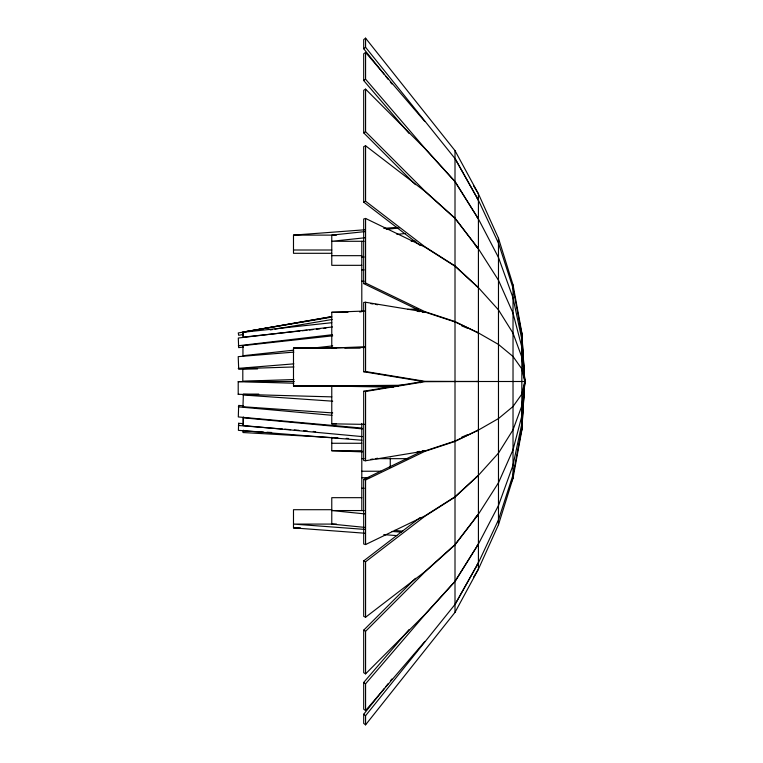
<?xml version="1.0" encoding="UTF-8"?>
<svg xmlns="http://www.w3.org/2000/svg" width="763" height="763" viewBox="0 0 763 763"><rect width="100%" height="100%" fill="white"/><g stroke="black" fill="none" stroke-linecap="round" stroke-linejoin="round"><path stroke-width="1.14" d="M329.664 437.437L243.235 432.545L243.378 430.189M384.457 688.302L363.703 714.254L363.703 723.381L365.572 724.85L455.006 612.355L478.42 569.169L498.477 524.715L513.022 478.163L521.835 430.189L524.791 381.5L521.835 332.811L513.022 284.837L498.477 238.285L478.42 193.831L455.006 150.645L365.572 38.15L363.703 39.619L363.703 48.746L384.457 74.698M455.006 158.466L478.42 200.221L498.477 243.168L513.022 288.137L521.835 334.471L524.791 381.5L521.835 428.529L513.022 474.863L498.477 519.832L478.42 562.779L455.006 604.534M409.13 133.487L363.703 80.544L363.703 53.791L365.572 52.428L365.572 79.171L424.857 148.27L455.006 181.48L478.42 218.971L498.477 257.474L513.022 297.789L521.835 339.335L524.791 381.5L521.835 423.665L513.022 465.211L498.477 505.526L478.42 544.029L455.006 581.52L424.857 614.73L365.572 683.829L365.572 710.572L363.703 709.208L363.703 682.456L409.13 629.513M415.473 184.665L363.703 132.848L363.703 90.301L365.572 89.128L365.572 131.675L424.857 191.008L455.006 218.123L478.42 248.795L498.477 280.231L513.022 313.154L521.835 347.07L524.791 381.5L521.835 415.93L513.022 449.846L498.477 482.769L478.42 514.205L455.006 544.877L424.857 571.992L365.572 631.325L365.572 673.872L363.703 672.699L363.703 630.152L415.473 578.335M361.948 440.232L238.409 430.342L238.619 423.284L243.378 423.665L243.092 425.544L362.53 436.627M420.165 245.467L363.703 202.109L363.703 146.658L365.572 145.752L365.572 201.203L424.857 246.735L455.006 265.906L478.42 287.661L498.477 309.892L513.022 333.173L521.835 357.16L524.791 381.5L521.835 405.84L513.022 429.827L498.477 453.108L478.42 475.339L455.006 497.095L424.857 516.265L365.572 561.797L365.572 617.248L363.703 616.342L363.703 560.891L420.165 517.533M475.711 285.429L478.42 287.661L455.006 266.239L424.857 247.069L365.572 218.447L363.703 219.01L363.703 283.588L365.572 283.016L424.857 311.638L455.006 321.566L478.42 332.926L498.477 344.437L513.022 356.483L521.835 368.901L524.791 381.5L521.835 394.099L513.022 406.517L498.477 418.563L478.42 430.074L455.006 441.434L424.857 451.362L365.572 479.984L363.703 479.412L363.703 543.99L365.572 544.553L424.857 515.931L455.006 496.761L478.42 475.339L475.711 477.571M361.681 428.062L238.304 416.941L238.657 405.42L243.378 405.84M510.695 483.599L513.022 478.163L513.022 284.837M332.706 412.926L242.949 406.746L243.378 394.099L258.781 394.099M473.489 577.314L478.42 569.169L478.42 193.831L473.489 185.686M365.572 673.872L424.857 614.539L455.006 581.33L478.42 544.029L477.056 545.984M477.152 564.792L478.42 562.779L455.006 604.439L365.572 715.723L365.572 724.85M365.572 617.248L424.857 571.716L455.006 544.601L478.42 514.205L474.586 518.678M385.935 686.452L388.157 683.667M390.379 680.892L391.867 679.032M365.572 710.572L424.857 641.473M363.703 48.746L365.572 47.277L365.572 38.15M363.703 80.544L365.572 79.171M363.703 132.848L365.572 131.675M331.791 396.874L238.209 394.28L238.209 381.672L243.378 381.5M238.209 394.28L238.705 393.975M363.703 202.109L365.572 201.203M363.703 479.412L422.988 450.79L424.857 450.99L455.006 441.062L478.42 430.074L476.312 430.971M461.558 437.266L467.881 434.567M363.703 283.588L422.988 312.21L424.857 311.638M359.735 311.771L362.072 311.371L359.745 311.771M331.781 322.701L243.092 332.286L243.378 334.471L238.676 335.291L238.266 332.945L331.714 316.655L242.977 332.124L243.378 337.389M331.724 317.131L242.977 332.124L243.378 334.471M270.236 329.931L272.563 329.54M274.899 329.149L332.124 319.478M424.857 450.99L365.572 460.747L363.703 460.556L363.703 391.266L422.988 381.5L363.703 371.734L363.703 302.444L365.572 302.253L424.857 312.01L455.006 321.938L478.42 332.926L476.312 332.029M363.703 391.266L365.572 391.457L424.857 381.691L478.42 381.5L424.857 381.309L365.572 371.543L363.703 371.734M370.675 459.412L373.002 459.021M375.329 458.639L377.647 458.258M417.18 451.753L419.507 451.372M332.477 326.955L238.304 338.019L238.657 347.632L243.378 347.07M238.304 345.753L332.477 334.69M332.706 335.815L242.949 345.649L242.949 355.73L293.736 350.16M310.274 348.357L332.706 345.897M299.859 331.008L243.092 337.151L243.092 332.286M302.224 330.76L306.955 330.245M309.32 329.988L312.868 329.606M316.416 329.225L319.964 328.843M323.512 328.452L325.877 328.204M364.924 231.599L331.771 235.118L331.771 265.324L361.796 265.324M386.231 229.339L399.259 227.956M364.924 237.779L331.771 241.289L364.151 241.289M396.894 234.384L405.182 233.507M422.988 312.21L424.857 312.01M293.879 352.115L238.209 356.645L238.705 369.282L257.598 368.901M238.209 368.386L293.879 363.856M331.771 253.297L293.488 253.297L293.488 235.118L364.752 229.787M383.751 228.366L396.817 227.393M331.771 348.319L331.771 312.277L364.924 311.018M407.547 309.396L418.2 308.996M331.771 348.042L364.924 346.784M293.946 379.554L242.806 381.195L242.806 368.596L293.946 366.955M336.512 386.088L293.488 386.088L293.488 348.042L364.752 347.508M293.488 386.088L402.759 385.267M293.488 235.118L336.512 235.118M411.171 241.289L415.873 241.289M293.488 250.006L331.771 250.006M331.771 255.672L361.796 255.672M361.796 257.017L364.17 257.017M361.796 269.911L364.17 269.911M361.796 281.232L364.17 281.232M331.771 312.277L347.938 312.277M293.488 348.042L336.512 348.042M344.8 348.042L360.184 348.042M244.561 381.5L294.337 381.5M476.122 381.5L524.791 381.5M344.8 386.088L398.076 386.088M393.336 387.156L331.771 386.088L331.771 423.818L336.388 423.818M331.771 443.274L361.796 443.274M331.771 437.323L331.771 450.723L361.796 450.723M361.796 458.668L364.17 458.668M376.025 458.668L407.747 458.668M361.796 471.238L380.766 471.238M361.796 477.724L368.911 477.724M361.796 488.253L364.17 488.253M361.796 497.676L331.771 497.676L331.771 524.086L364.924 527.414M331.771 509.703L293.488 509.703L293.488 527.882L364.752 533.213M364.151 510.561L331.771 510.561L364.924 513.9M336.512 524.086L293.488 524.086L364.752 529.408M293.488 527.882L300.45 527.882M331.771 423.818L364.924 424.39M238.209 381.672L293.879 383.217M331.771 450.723L362.559 451.887M263.369 432.03L243.235 430.885L243.235 432.545M266.916 432.23L271.657 432.497M332.029 437.571L337.952 437.905M346.24 438.372L348.605 438.515M242.949 394.996L332.706 401.185M392.068 531.449L401.567 532.164M383.751 534.634L396.817 535.607M238.409 425.477L282.367 428.997M284.742 429.188L290.684 429.664M294.241 429.95L298.991 430.332M303.75 430.714L307.308 431M313.25 431.467L315.624 431.658M238.304 406.851L332.019 415.301M362.53 428.892L243.092 417.809L243.092 425.544M394.519 530.39L402.807 531.229M370.675 303.588L373.002 303.979M375.329 304.361L377.647 304.742M417.18 311.247L419.507 311.628M422.988 450.79L424.857 451.362M461.558 325.734L467.881 328.433M363.703 560.891L365.572 561.797M242.806 368.596L243.378 368.901M363.703 630.152L365.572 631.325M363.703 682.456L365.572 683.829M365.572 145.752L424.857 191.284L455.006 218.399L478.42 248.795L474.586 244.322M363.703 714.254L365.572 715.723M365.572 89.128L424.857 148.461L455.006 181.67L478.42 218.971L477.056 217.016M365.572 52.428L424.857 121.527M365.572 47.277L455.006 158.561L478.42 200.221L477.152 198.208M385.935 76.548L388.157 79.333M390.379 82.108L391.867 83.968M521.835 332.811L521.835 430.189M498.477 238.285L498.477 524.715M455.006 150.645L455.006 181.48M455.006 181.67L455.006 218.123M455.006 218.399L455.006 265.906M455.006 266.239L455.006 321.566M455.006 321.938L455.006 381.309M455.006 381.691L455.006 441.062M455.006 441.434L455.006 496.761M455.006 497.095L455.006 544.601M455.006 544.877L455.006 581.33M455.006 581.52L455.006 612.355M420.575 380.384L420.575 382.759M390.255 458.134L390.255 467.357M365.572 218.447L365.572 283.016M365.572 302.253L365.572 371.543M365.572 391.457L365.572 460.747M365.572 479.984L365.572 544.553M361.796 241.289L361.796 311.781M361.796 423.436L361.796 510.561M243.378 417.027L243.378 423.665M238.619 423.284L238.619 425.229"/></g></svg>
